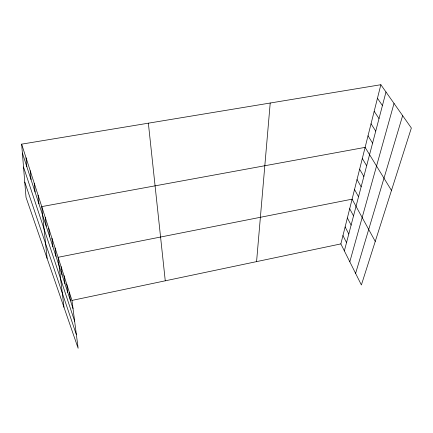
<?xml version="1.0" encoding="UTF-8"?>
<svg xmlns="http://www.w3.org/2000/svg" width="433" height="433" viewBox="0 0 433 433"><rect width="100%" height="100%" fill="white"/><g stroke="black" fill="none" stroke-linecap="round" stroke-linejoin="round"><path stroke-width="0.65" d="M256.574 261.619L270.214 103.022M380.856 84.716L411.35 128.006L361.387 284.957L340.858 243.903L380.856 84.716L21.65 144.146L26.018 197.34L78.135 348.284L71.965 300.421L21.65 144.146M344.359 250.907L385.982 91.991M349.81 261.813L394.025 103.411M355.601 273.385L402.641 115.643M71.965 300.421L340.858 243.903M377.446 98.275L382.426 105.565M374.177 111.292L379.016 118.588M371.038 123.795L375.741 131.091M368.018 135.81L372.591 143.101M391.475 190.444L365.111 147.372L41.757 206.606L47.116 258.441M362.313 158.5L366.659 165.769M359.617 169.227L363.855 176.475M357.025 179.565L361.149 186.791M354.519 189.535L358.546 196.739M375.249 241.408L352.099 199.164L58.082 257.299L63.976 307.268M349.691 208.738L353.528 215.883M347.369 217.983L351.12 225.1M345.123 226.919L348.787 233.993M342.958 235.552L346.535 242.594M24.762 182.066L76.392 334.752M23.528 167.014L74.649 321.248M22.381 153.028L73.015 308.556M69.388 292.421L70.427 300.621M66.714 284.124L67.748 292.389M63.943 275.512L64.966 283.842M61.069 266.582L62.081 274.971M55.067 247.941L56.046 256.45M51.933 238.215L52.902 246.778M48.68 228.099L49.627 236.716M148.362 123.183L165.265 280.811M45.292 217.572L46.212 226.243M38.077 195.175L38.954 203.938M34.239 183.251L35.084 192.052M30.229 170.791L31.041 179.625M26.034 157.774L26.808 166.635"/></g></svg>
